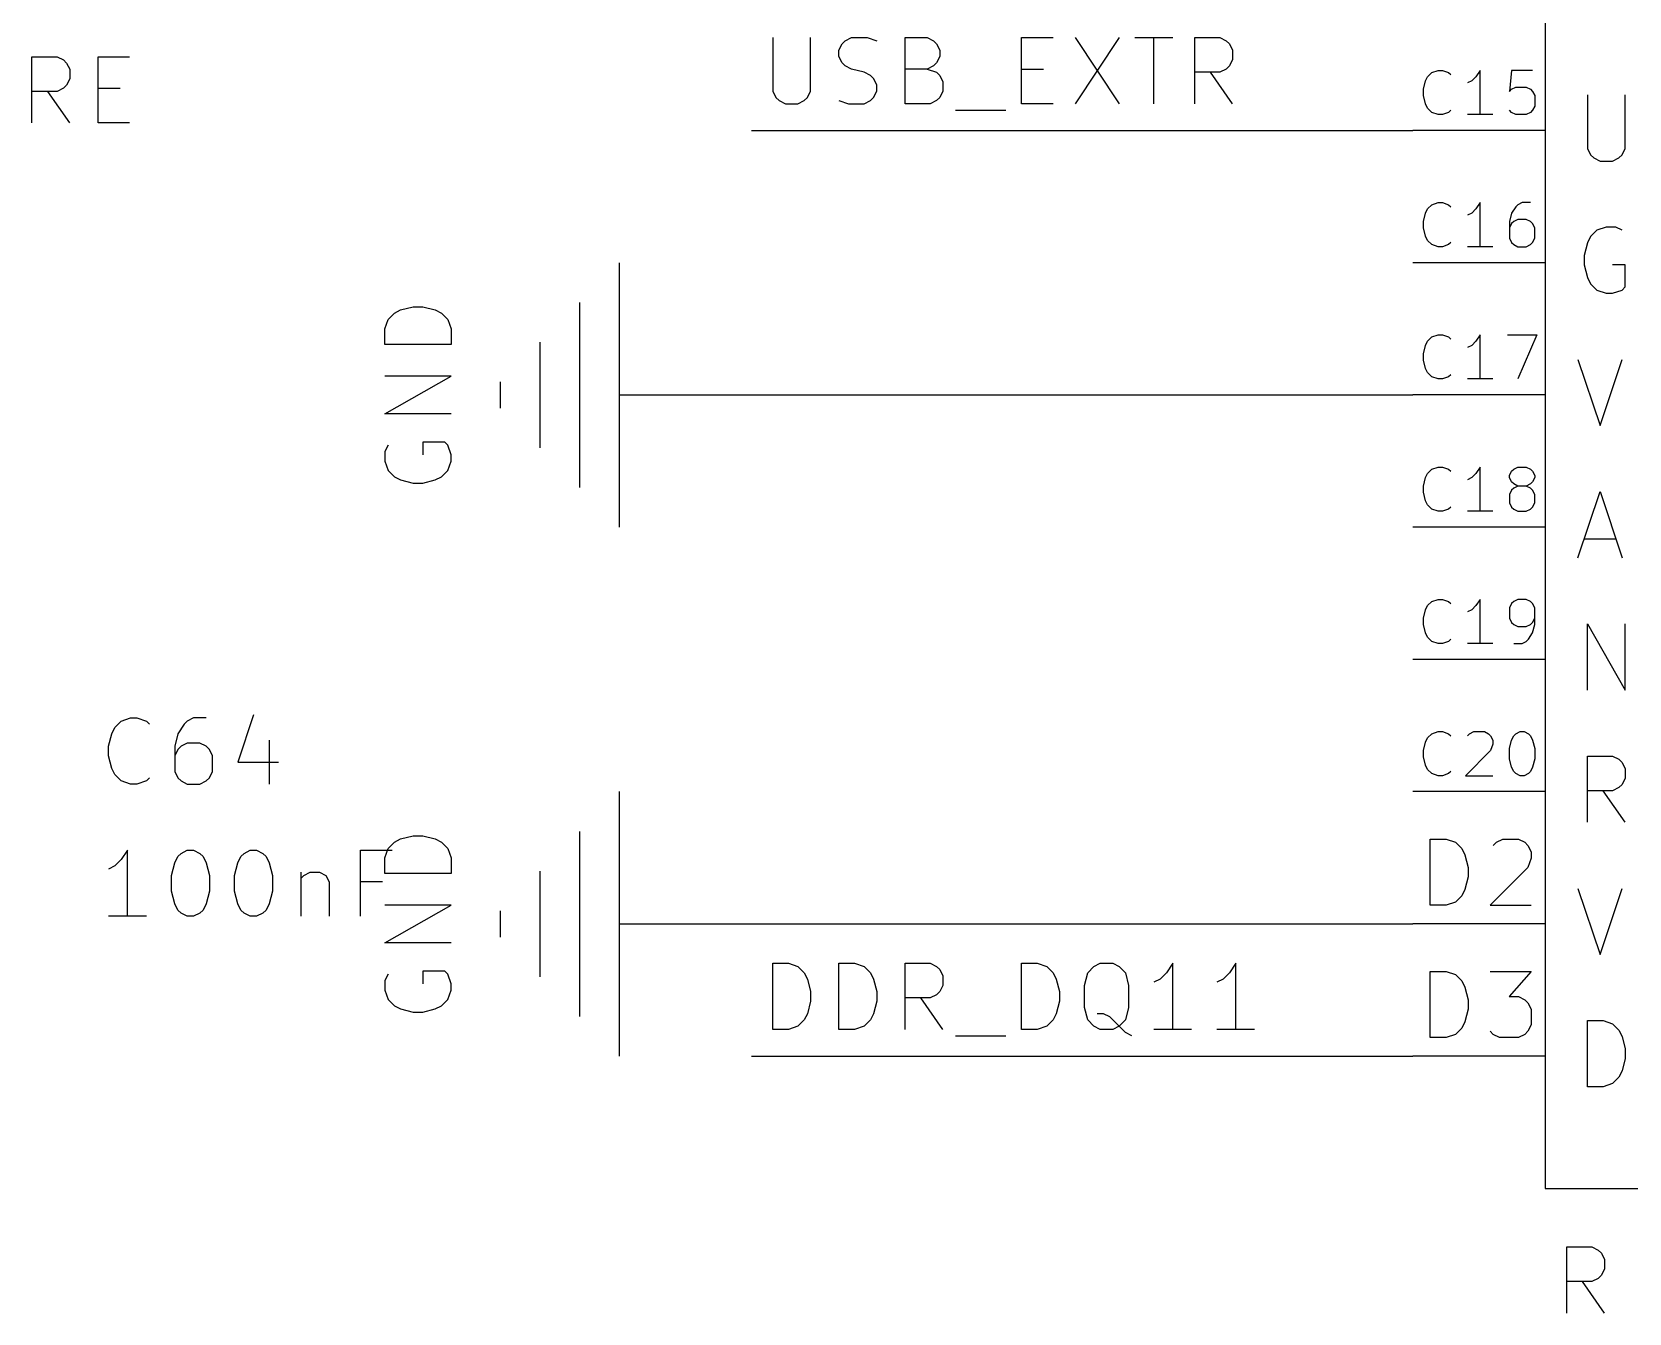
# Model space of a CAD drawing. Header units: millimetres. Extents: x 6 to 290, y -200 to -4.
# Drawn here: x 80.16 to 110.83, y -150.98 to -126.38 of the extents above; entities that cross this region are included whole.
import ezdxf

# ---------------------------------------------------------------- set-up
doc = ezdxf.new("R2010")
doc.units = ezdxf.units.MM
for name, color, linetype in [('GREENSIXTYFIVE', 129, 'CONTINUOUS'), ('LIGHTGREEN', 92, 'CONTINUOUS'), ('LIGHTRED', 12, 'CONTINUOUS'), ('RED', 14, 'CONTINUOUS'), ('REDSIX', 19, 'CONTINUOUS')]:
    doc.layers.add(name, color=color, linetype=linetype)

msp = doc.modelspace()

# ---------------------------------------------------------------- linework, layer by layer
at = {"layer": 'GREENSIXTYFIVE', "linetype": 'CONTINUOUS'}
for p, q in [((80.1612, -128.1244), (80.1612, -126.8544)), ((80.1612, -126.8544), (80.645, -126.8544)), ((80.645, -126.8544), (80.766, -126.9149)), ((80.766, -126.9149), (80.8265, -126.9754)), ((81.4312, -128.1244), (81.4312, -126.8544)), ((81.4312, -126.8544), (82.036, -126.8544)), ((80.8265, -126.9754), (80.8869, -127.0963)), ((80.8869, -127.0963), (80.8869, -127.2778)), ((80.645, -127.5197), (80.1612, -127.5197)), ((80.8869, -128.1244), (80.4636, -127.5197)), ((80.766, -127.4592), (80.645, -127.5197)), ((80.8265, -127.3987), (80.766, -127.4592)), ((80.8869, -127.2778), (80.8265, -127.3987)), ((81.4312, -127.4592), (81.8546, -127.4592)), ((110.0303, -127.5875), (110.0303, -128.6156)), ((110.756, -128.6156), (110.756, -127.5875)), ((82.036, -128.1244), (81.4312, -128.1244)), ((110.0303, -128.6156), (110.0908, -128.7366)), ((110.0908, -128.7366), (110.1513, -128.7971)), ((110.1513, -128.7971), (110.2722, -128.8575)), ((110.5141, -128.8575), (110.6351, -128.7971)), ((110.6351, -128.7971), (110.6956, -128.7366)), ((110.6956, -128.7366), (110.756, -128.6156)), ((110.2722, -128.8575), (110.5141, -128.8575)), ((110.0908, -130.309), (110.0303, -130.4299)), ((110.2118, -130.188), (110.0908, -130.309)), ((110.3932, -130.1275), (110.2118, -130.188)), ((110.5746, -130.1275), (110.3932, -130.1275)), ((110.6956, -130.188), (110.5746, -130.1275)), ((110.0303, -130.4299), (109.9699, -130.6718)), ((109.9699, -130.6718), (109.9699, -130.8532)), ((109.9699, -130.8532), (110.0303, -131.0951)), ((110.756, -130.8532), (110.5141, -130.8532)), ((110.756, -131.2766), (110.756, -130.8532)), ((110.0303, -131.0951), (110.0908, -131.2161)), ((110.0908, -131.2161), (110.2118, -131.3371)), ((110.2118, -131.3371), (110.3932, -131.3975)), ((110.3932, -131.3975), (110.5141, -131.3975)), ((110.5141, -131.3975), (110.6956, -131.3371)), ((110.6956, -131.3371), (110.756, -131.2766)), ((86.9996, -131.8985), (87.1206, -131.7775)), ((86.9996, -131.8985), (87.1206, -131.7775)), ((87.1206, -131.7775), (87.2415, -131.717)), ((87.1206, -131.7775), (87.2415, -131.717)), ((87.2415, -131.717), (87.4834, -131.6566)), ((87.2415, -131.717), (87.4834, -131.6566)), ((87.4834, -131.6566), (87.6648, -131.6566)), ((87.4834, -131.6566), (87.6648, -131.6566)), ((87.6648, -131.6566), (87.9067, -131.717)), ((87.6648, -131.6566), (87.9067, -131.717)), ((87.9067, -131.717), (88.0277, -131.7775)), ((87.9067, -131.717), (88.0277, -131.7775)), ((88.0277, -131.7775), (88.1487, -131.8985)), ((88.0277, -131.7775), (88.1487, -131.8985)), ((86.9391, -132.0799), (86.9996, -131.8985)), ((86.9391, -132.0799), (86.9996, -131.8985)), ((86.9391, -132.3823), (86.9391, -132.0799)), ((86.9391, -132.3823), (86.9391, -132.0799)), ((88.1487, -131.8985), (88.2091, -132.0799)), ((88.1487, -131.8985), (88.2091, -132.0799)), ((88.2091, -132.0799), (88.2091, -132.3823)), ((88.2091, -132.0799), (88.2091, -132.3823)), ((88.2091, -132.3823), (86.9391, -132.3823)), ((88.2091, -132.3823), (86.9391, -132.3823)), ((109.8489, -132.6675), (110.2722, -133.9375)), ((110.2722, -133.9375), (110.6956, -132.6675)), ((86.9391, -133.7128), (88.2091, -132.9871)), ((88.2091, -132.9871), (86.9391, -132.9871)), ((86.9391, -133.7128), (88.2091, -132.9871)), ((88.2091, -132.9871), (86.9391, -132.9871)), ((88.2091, -133.7128), (86.9391, -133.7128)), ((88.2091, -133.7128), (86.9391, -133.7128)), ((86.9996, -134.3175), (86.9391, -134.4385)), ((86.9996, -134.3175), (86.9391, -134.4385)), ((88.0882, -134.2571), (87.6648, -134.2571)), ((87.6648, -134.2571), (87.6648, -134.499)), ((88.0882, -134.2571), (87.6648, -134.2571)), ((87.6648, -134.2571), (87.6648, -134.499)), ((88.1487, -134.3175), (88.0882, -134.2571)), ((88.1487, -134.3175), (88.0882, -134.2571)), ((88.2091, -134.499), (88.1487, -134.3175)), ((88.2091, -134.499), (88.1487, -134.3175)), ((86.9391, -134.4385), (86.9391, -134.6199)), ((86.9391, -134.4385), (86.9391, -134.6199)), ((86.9391, -134.6199), (86.9996, -134.8013)), ((86.9391, -134.6199), (86.9996, -134.8013)), ((88.1487, -134.8013), (88.2091, -134.6199)), ((88.1487, -134.8013), (88.2091, -134.6199)), ((88.2091, -134.6199), (88.2091, -134.499)), ((88.2091, -134.6199), (88.2091, -134.499)), ((86.9996, -134.8013), (87.1206, -134.9223)), ((86.9996, -134.8013), (87.1206, -134.9223)), ((87.1206, -134.9223), (87.2415, -134.9828)), ((87.1206, -134.9223), (87.2415, -134.9828)), ((87.9067, -134.9828), (88.0277, -134.9223)), ((87.9067, -134.9828), (88.0277, -134.9223)), ((88.0277, -134.9223), (88.1487, -134.8013)), ((88.0277, -134.9223), (88.1487, -134.8013)), ((87.2415, -134.9828), (87.4834, -135.0432)), ((87.2415, -134.9828), (87.4834, -135.0432)), ((87.4834, -135.0432), (87.6648, -135.0432)), ((87.4834, -135.0432), (87.6648, -135.0432)), ((87.6648, -135.0432), (87.9067, -134.9828)), ((87.6648, -135.0432), (87.9067, -134.9828)), ((109.8489, -136.4775), (110.2722, -135.2075)), ((110.2722, -135.2075), (110.6956, -136.4775)), ((109.9699, -136.1147), (110.5746, -136.1147)), ((110.0303, -139.0175), (110.0303, -137.7475)), ((110.0303, -137.7475), (110.756, -139.0175)), ((110.756, -139.0175), (110.756, -137.7475)), ((84.4149, -139.494), (84.1126, -140.4011)), ((84.4149, -139.494), (84.1126, -140.4011)), ((81.6935, -139.8568), (81.754, -139.7359)), ((81.6935, -139.8568), (81.754, -139.7359)), ((81.754, -139.7359), (81.875, -139.6149)), ((81.754, -139.7359), (81.875, -139.6149)), ((81.875, -139.6149), (82.0564, -139.5544)), ((81.875, -139.6149), (82.0564, -139.5544)), ((82.0564, -139.5544), (82.1773, -139.5544)), ((82.0564, -139.5544), (82.1773, -139.5544)), ((82.1773, -139.5544), (82.3588, -139.6149)), ((82.1773, -139.5544), (82.3588, -139.6149)), ((82.3588, -139.6149), (82.4192, -139.6754)), ((82.3588, -139.6149), (82.4192, -139.6754)), ((83.0845, -139.6754), (82.9635, -139.8568)), ((83.0845, -139.6754), (82.9635, -139.8568)), ((83.145, -139.6149), (83.0845, -139.6754)), ((83.145, -139.6149), (83.0845, -139.6754)), ((83.2659, -139.5544), (83.145, -139.6149)), ((83.2659, -139.5544), (83.145, -139.6149)), ((83.5078, -139.5544), (83.2659, -139.5544)), ((83.5078, -139.5544), (83.2659, -139.5544)), ((81.6331, -140.0987), (81.6935, -139.8568)), ((81.6331, -140.0987), (81.6935, -139.8568)), ((81.6331, -140.2801), (81.6331, -140.0987)), ((81.6331, -140.2801), (81.6331, -140.0987)), ((82.9635, -139.8568), (82.9031, -140.0987)), ((82.9635, -139.8568), (82.9031, -140.0987)), ((82.9031, -140.0987), (82.9031, -140.5825)), ((82.9031, -140.0987), (82.9031, -140.5825)), ((83.024, -140.0987), (82.9635, -140.1592)), ((83.024, -140.0987), (82.9635, -140.1592)), ((83.145, -140.0382), (83.024, -140.0987)), ((83.145, -140.0382), (83.024, -140.0987)), ((83.3869, -140.0382), (83.145, -140.0382)), ((83.3869, -140.0382), (83.145, -140.0382)), ((83.5078, -140.0987), (83.3869, -140.0382)), ((83.5078, -140.0987), (83.3869, -140.0382)), ((83.5683, -140.1592), (83.5078, -140.0987)), ((83.5683, -140.1592), (83.5078, -140.0987)), ((84.7173, -139.9778), (84.7173, -140.8244)), ((84.7173, -139.9778), (84.7173, -140.8244)), ((81.6935, -140.522), (81.6331, -140.2801)), ((81.6935, -140.522), (81.6331, -140.2801)), ((82.9635, -140.1592), (82.9031, -140.2801)), ((82.9635, -140.1592), (82.9031, -140.2801)), ((83.6288, -140.2801), (83.5683, -140.1592)), ((83.6288, -140.2801), (83.5683, -140.1592)), ((83.6288, -140.5825), (83.6288, -140.2801)), ((83.6288, -140.5825), (83.6288, -140.2801)), ((84.1126, -140.4011), (84.8987, -140.4011)), ((84.1126, -140.4011), (84.8987, -140.4011)), ((110.0303, -141.5575), (110.0303, -140.2875)), ((110.0303, -140.2875), (110.5141, -140.2875)), ((110.5141, -140.2875), (110.6351, -140.348)), ((110.6351, -140.348), (110.6956, -140.4085)), ((110.6956, -140.4085), (110.756, -140.5294)), ((81.754, -140.643), (81.6935, -140.522)), ((81.754, -140.643), (81.6935, -140.522)), ((81.875, -140.764), (81.754, -140.643)), ((81.875, -140.764), (81.754, -140.643)), ((82.0564, -140.8244), (81.875, -140.764)), ((82.0564, -140.8244), (81.875, -140.764)), ((82.3588, -140.764), (82.1773, -140.8244)), ((82.3588, -140.764), (82.1773, -140.8244)), ((82.4192, -140.7035), (82.3588, -140.764)), ((82.4192, -140.7035), (82.3588, -140.764)), ((82.9031, -140.5825), (82.9635, -140.7035)), ((82.9031, -140.5825), (82.9635, -140.7035)), ((82.9635, -140.7035), (83.024, -140.764)), ((82.9635, -140.7035), (83.024, -140.764)), ((83.024, -140.764), (83.145, -140.8244)), ((83.024, -140.764), (83.145, -140.8244)), ((83.3869, -140.8244), (83.5078, -140.764)), ((83.3869, -140.8244), (83.5078, -140.764)), ((83.5078, -140.764), (83.5683, -140.7035)), ((83.5078, -140.764), (83.5683, -140.7035)), ((83.5683, -140.7035), (83.6288, -140.5825)), ((83.5683, -140.7035), (83.6288, -140.5825)), ((110.756, -140.7109), (110.6956, -140.8318)), ((110.756, -140.5294), (110.756, -140.7109)), ((82.1773, -140.8244), (82.0564, -140.8244)), ((82.1773, -140.8244), (82.0564, -140.8244)), ((83.145, -140.8244), (83.3869, -140.8244)), ((83.145, -140.8244), (83.3869, -140.8244)), ((110.5141, -140.9528), (110.0303, -140.9528)), ((110.756, -141.5575), (110.3327, -140.9528)), ((110.6351, -140.8923), (110.5141, -140.9528)), ((110.6956, -140.8318), (110.6351, -140.8923)), ((86.9996, -142.0585), (87.1206, -141.9375)), ((86.9996, -142.0585), (87.1206, -141.9375)), ((87.1206, -141.9375), (87.2415, -141.877)), ((87.1206, -141.9375), (87.2415, -141.877)), ((87.2415, -141.877), (87.4834, -141.8166)), ((87.2415, -141.877), (87.4834, -141.8166)), ((87.4834, -141.8166), (87.6648, -141.8166)), ((87.4834, -141.8166), (87.6648, -141.8166)), ((87.6648, -141.8166), (87.9067, -141.877)), ((87.6648, -141.8166), (87.9067, -141.877)), ((87.9067, -141.877), (88.0277, -141.9375)), ((87.9067, -141.877), (88.0277, -141.9375)), ((88.0277, -141.9375), (88.1487, -142.0585)), ((88.0277, -141.9375), (88.1487, -142.0585)), ((81.875, -142.2759), (81.754, -142.3968)), ((81.875, -142.2759), (81.754, -142.3968)), ((81.9959, -142.0944), (81.875, -142.2759)), ((81.9959, -142.0944), (81.875, -142.2759)), ((81.9959, -143.3644), (81.9959, -142.0944)), ((81.9959, -143.3644), (81.9959, -142.0944)), ((82.903, -142.3363), (82.9635, -142.2154)), ((82.903, -142.3363), (82.9635, -142.2154)), ((82.9635, -142.2154), (83.024, -142.1549)), ((82.9635, -142.2154), (83.024, -142.1549)), ((83.024, -142.1549), (83.1449, -142.0944)), ((83.024, -142.1549), (83.1449, -142.0944)), ((83.1449, -142.0944), (83.2659, -142.0944)), ((83.1449, -142.0944), (83.2659, -142.0944)), ((83.2659, -142.0944), (83.3868, -142.1549)), ((83.2659, -142.0944), (83.3868, -142.1549)), ((83.3868, -142.1549), (83.4473, -142.2154)), ((83.3868, -142.1549), (83.4473, -142.2154)), ((83.4473, -142.2154), (83.5078, -142.3363)), ((83.4473, -142.2154), (83.5078, -142.3363)), ((84.1125, -142.3363), (84.173, -142.2154)), ((84.1125, -142.3363), (84.173, -142.2154)), ((84.173, -142.2154), (84.2335, -142.1549)), ((84.173, -142.2154), (84.2335, -142.1549)), ((84.2335, -142.1549), (84.3544, -142.0944)), ((84.2335, -142.1549), (84.3544, -142.0944)), ((84.3544, -142.0944), (84.4754, -142.0944)), ((84.3544, -142.0944), (84.4754, -142.0944)), ((84.4754, -142.0944), (84.5963, -142.1549)), ((84.4754, -142.0944), (84.5963, -142.1549)), ((84.5963, -142.1549), (84.6568, -142.2154)), ((84.5963, -142.1549), (84.6568, -142.2154)), ((84.6568, -142.2154), (84.7173, -142.3363)), ((84.6568, -142.2154), (84.7173, -142.3363)), ((86.471, -143.3644), (86.471, -142.0944)), ((86.471, -142.0944), (87.0758, -142.0944)), ((86.471, -143.3644), (86.471, -142.0944)), ((86.471, -142.0944), (87.0758, -142.0944)), ((86.9391, -142.2399), (86.9996, -142.0585)), ((86.9391, -142.2399), (86.9996, -142.0585)), ((86.9391, -142.5423), (86.9391, -142.2399)), ((86.9391, -142.5423), (86.9391, -142.2399)), ((88.1487, -142.0585), (88.2091, -142.2399)), ((88.1487, -142.0585), (88.2091, -142.2399)), ((88.2091, -142.2399), (88.2091, -142.5423)), ((88.2091, -142.2399), (88.2091, -142.5423)), ((81.754, -142.3968), (81.6331, -142.4573)), ((81.754, -142.3968), (81.6331, -142.4573)), ((82.8426, -142.5782), (82.903, -142.3363)), ((82.8426, -142.5782), (82.903, -142.3363)), ((82.8426, -142.8806), (82.8426, -142.5782)), ((82.8426, -142.8806), (82.8426, -142.5782)), ((83.5078, -142.3363), (83.5683, -142.5782)), ((83.5078, -142.3363), (83.5683, -142.5782)), ((83.5683, -142.5782), (83.5683, -142.8806)), ((83.5683, -142.5782), (83.5683, -142.8806)), ((84.0521, -142.5782), (84.1125, -142.3363)), ((84.0521, -142.5782), (84.1125, -142.3363)), ((84.0521, -142.8806), (84.0521, -142.5782)), ((84.0521, -142.8806), (84.0521, -142.5782)), ((84.7173, -142.3363), (84.7778, -142.5782)), ((84.7173, -142.3363), (84.7778, -142.5782)), ((84.7778, -142.5782), (84.7778, -142.8806)), ((84.7778, -142.5782), (84.7778, -142.8806)), ((85.322, -142.5178), (85.322, -143.3644)), ((85.322, -142.5178), (85.322, -143.3644)), ((85.322, -142.6387), (85.3825, -142.5782)), ((85.322, -142.6387), (85.3825, -142.5782)), ((85.3825, -142.5782), (85.5035, -142.5178)), ((85.3825, -142.5782), (85.5035, -142.5178)), ((85.5035, -142.5178), (85.6849, -142.5178)), ((85.5035, -142.5178), (85.6849, -142.5178)), ((85.6849, -142.5178), (85.8058, -142.5782)), ((85.6849, -142.5178), (85.8058, -142.5782)), ((85.8058, -142.5782), (85.8663, -142.6992)), ((85.8058, -142.5782), (85.8663, -142.6992)), ((88.2091, -142.5423), (86.9391, -142.5423)), ((88.2091, -142.5423), (86.9391, -142.5423)), ((82.903, -143.1225), (82.8426, -142.8806)), ((82.903, -143.1225), (82.8426, -142.8806)), ((83.5683, -142.8806), (83.5078, -143.1225)), ((83.5683, -142.8806), (83.5078, -143.1225)), ((84.1125, -143.1225), (84.0521, -142.8806)), ((84.1125, -143.1225), (84.0521, -142.8806)), ((84.7778, -142.8806), (84.7173, -143.1225)), ((84.7778, -142.8806), (84.7173, -143.1225)), ((85.8663, -142.6992), (85.8663, -143.3644)), ((85.8663, -142.6992), (85.8663, -143.3644)), ((86.8944, -142.6992), (86.471, -142.6992)), ((86.8944, -142.6992), (86.471, -142.6992)), ((109.8489, -142.8275), (110.2722, -144.0975)), ((110.2722, -144.0975), (110.6956, -142.8275)), ((82.9635, -143.2435), (82.903, -143.1225)), ((82.9635, -143.2435), (82.903, -143.1225)), ((83.5078, -143.1225), (83.4473, -143.2435)), ((83.5078, -143.1225), (83.4473, -143.2435)), ((84.173, -143.2435), (84.1125, -143.1225)), ((84.173, -143.2435), (84.1125, -143.1225)), ((84.7173, -143.1225), (84.6568, -143.2435)), ((84.7173, -143.1225), (84.6568, -143.2435)), ((86.9391, -143.8728), (88.2091, -143.1471)), ((88.2091, -143.1471), (86.9391, -143.1471)), ((86.9391, -143.8728), (88.2091, -143.1471)), ((88.2091, -143.1471), (86.9391, -143.1471)), ((82.3588, -143.3644), (81.6331, -143.3644)), ((82.3588, -143.3644), (81.6331, -143.3644)), ((83.024, -143.304), (82.9635, -143.2435)), ((83.024, -143.304), (82.9635, -143.2435)), ((83.1449, -143.3644), (83.024, -143.304)), ((83.1449, -143.3644), (83.024, -143.304)), ((83.2659, -143.3644), (83.1449, -143.3644)), ((83.2659, -143.3644), (83.1449, -143.3644)), ((83.3868, -143.304), (83.2659, -143.3644)), ((83.3868, -143.304), (83.2659, -143.3644)), ((83.4473, -143.2435), (83.3868, -143.304)), ((83.4473, -143.2435), (83.3868, -143.304)), ((84.2335, -143.304), (84.173, -143.2435)), ((84.2335, -143.304), (84.173, -143.2435)), ((84.3544, -143.3644), (84.2335, -143.304)), ((84.3544, -143.3644), (84.2335, -143.304)), ((84.4754, -143.3644), (84.3544, -143.3644)), ((84.4754, -143.3644), (84.3544, -143.3644)), ((84.5963, -143.304), (84.4754, -143.3644)), ((84.5963, -143.304), (84.4754, -143.3644)), ((84.6568, -143.2435), (84.5963, -143.304)), ((84.6568, -143.2435), (84.5963, -143.304)), ((88.2091, -143.8728), (86.9391, -143.8728)), ((88.2091, -143.8728), (86.9391, -143.8728)), ((88.0882, -144.4171), (87.6648, -144.4171)), ((87.6648, -144.4171), (87.6648, -144.659)), ((88.0882, -144.4171), (87.6648, -144.4171)), ((87.6648, -144.4171), (87.6648, -144.659)), ((88.1487, -144.4775), (88.0882, -144.4171)), ((88.1487, -144.4775), (88.0882, -144.4171)), ((86.9996, -144.4775), (86.9391, -144.5985)), ((86.9996, -144.4775), (86.9391, -144.5985)), ((86.9391, -144.5985), (86.9391, -144.7799)), ((86.9391, -144.5985), (86.9391, -144.7799)), ((88.2091, -144.659), (88.1487, -144.4775)), ((88.2091, -144.659), (88.1487, -144.4775)), ((88.2091, -144.7799), (88.2091, -144.659)), ((88.2091, -144.7799), (88.2091, -144.659)), ((86.9391, -144.7799), (86.9996, -144.9613)), ((86.9391, -144.7799), (86.9996, -144.9613)), ((86.9996, -144.9613), (87.1206, -145.0823)), ((86.9996, -144.9613), (87.1206, -145.0823)), ((88.0277, -145.0823), (88.1487, -144.9613)), ((88.0277, -145.0823), (88.1487, -144.9613)), ((88.1487, -144.9613), (88.2091, -144.7799)), ((88.1487, -144.9613), (88.2091, -144.7799)), ((87.1206, -145.0823), (87.2415, -145.1428)), ((87.1206, -145.0823), (87.2415, -145.1428)), ((87.2415, -145.1428), (87.4834, -145.2032)), ((87.2415, -145.1428), (87.4834, -145.2032)), ((87.4834, -145.2032), (87.6648, -145.2032)), ((87.4834, -145.2032), (87.6648, -145.2032)), ((87.6648, -145.2032), (87.9067, -145.1428)), ((87.6648, -145.2032), (87.9067, -145.1428)), ((87.9067, -145.1428), (88.0277, -145.0823)), ((87.9067, -145.1428), (88.0277, -145.0823)), ((110.0303, -146.6375), (110.0303, -145.3675)), ((110.0303, -145.3675), (110.3327, -145.3675)), ((110.3327, -145.3675), (110.5141, -145.428)), ((110.5141, -145.428), (110.6351, -145.549)), ((110.6351, -145.549), (110.6956, -145.6699)), ((110.6956, -145.6699), (110.756, -145.9118)), ((110.756, -145.9118), (110.756, -146.0932)), ((110.756, -146.0932), (110.6956, -146.3351)), ((110.5141, -146.5771), (110.3327, -146.6375)), ((110.6351, -146.4561), (110.5141, -146.5771)), ((110.6956, -146.3351), (110.6351, -146.4561)), ((110.3327, -146.6375), (110.0303, -146.6375)), ((109.6335, -150.9844), (109.6335, -149.7144)), ((109.6335, -149.7144), (110.1173, -149.7144)), ((110.1173, -149.7144), (110.2383, -149.7749)), ((110.2383, -149.7749), (110.2988, -149.8354)), ((110.2988, -149.8354), (110.3592, -149.9563)), ((110.3592, -149.9563), (110.3592, -150.1378)), ((110.2988, -150.2587), (110.2383, -150.3192)), ((110.3592, -150.1378), (110.2988, -150.2587)), ((110.1173, -150.3797), (109.6335, -150.3797)), ((110.3592, -150.9844), (109.9359, -150.3797)), ((110.2383, -150.3192), (110.1173, -150.3797))]:
    msp.add_line(p, q, dxfattribs=at)
at = {"layer": 'LIGHTGREEN', "linetype": 'CONTINUOUS'}
for p, q in [((93.98, -128.27), (106.68, -128.27)), ((93.98, -133.35), (106.68, -133.35)), ((93.98, -143.51), (106.68, -143.51)), ((93.98, -146.05), (106.68, -146.05))]:
    msp.add_line(p, q, dxfattribs=at)
at = {"layer": 'LIGHTRED', "linetype": 'CONTINUOUS'}
for p, q in [((106.9219, -127.3181), (106.9622, -127.2375)), ((106.9622, -127.2375), (107.0429, -127.1569)), ((107.0429, -127.1569), (107.1638, -127.1166)), ((107.1638, -127.1166), (107.2444, -127.1166)), ((107.2444, -127.1166), (107.3654, -127.1569)), ((107.3654, -127.1569), (107.4057, -127.1972)), ((107.8895, -127.2375), (107.8088, -127.3181)), ((107.9701, -127.1166), (107.8895, -127.2375)), ((107.9701, -127.9632), (107.9701, -127.1166)), ((108.5748, -127.1166), (108.5345, -127.5197)), ((108.978, -127.1166), (108.5748, -127.1166)), ((106.8816, -127.4794), (106.9219, -127.3181)), ((106.8816, -127.6003), (106.8816, -127.4794)), ((107.8088, -127.3181), (107.7282, -127.3585)), ((108.5345, -127.5197), (108.5748, -127.4794)), ((108.5748, -127.4794), (108.6555, -127.4391)), ((108.6555, -127.4391), (108.857, -127.4391)), ((108.857, -127.4391), (108.9377, -127.4794)), ((108.9377, -127.4794), (108.978, -127.5197)), ((108.978, -127.5197), (109.0183, -127.6003)), ((106.9219, -127.7616), (106.8816, -127.6003)), ((106.9622, -127.8422), (106.9219, -127.7616)), ((107.0429, -127.9229), (106.9622, -127.8422)), ((107.4057, -127.8825), (107.3654, -127.9229)), ((108.5748, -127.9229), (108.5345, -127.8825)), ((108.978, -127.8825), (108.9377, -127.9229)), ((109.0183, -127.8019), (108.978, -127.8825)), ((109.0183, -127.6003), (109.0183, -127.8019)), ((107.1638, -127.9632), (107.0429, -127.9229)), ((107.2444, -127.9632), (107.1638, -127.9632)), ((107.3654, -127.9229), (107.2444, -127.9632)), ((108.212, -127.9632), (107.7282, -127.9632)), ((108.6555, -127.9632), (108.5748, -127.9229)), ((108.857, -127.9632), (108.6555, -127.9632)), ((108.9377, -127.9229), (108.857, -127.9632)), ((106.9622, -129.7775), (107.0429, -129.6969)), ((107.0429, -129.6969), (107.1638, -129.6566)), ((107.1638, -129.6566), (107.2444, -129.6566)), ((107.2444, -129.6566), (107.3654, -129.6969)), ((107.3654, -129.6969), (107.4057, -129.7372)), ((107.9701, -129.6566), (107.8895, -129.7775)), ((107.9701, -130.5032), (107.9701, -129.6566)), ((108.6958, -129.6969), (108.6555, -129.7372)), ((108.7764, -129.6566), (108.6958, -129.6969)), ((108.9377, -129.6566), (108.7764, -129.6566)), ((106.8816, -130.0194), (106.9219, -129.8581)), ((106.8816, -130.1403), (106.8816, -130.0194)), ((106.9219, -129.8581), (106.9622, -129.7775)), ((107.8088, -129.8581), (107.7282, -129.8985)), ((107.8895, -129.7775), (107.8088, -129.8581)), ((108.5748, -129.8581), (108.5345, -130.0194)), ((108.5345, -130.0194), (108.5345, -130.3419)), ((108.6555, -129.7372), (108.5748, -129.8581)), ((108.6151, -130.0194), (108.5748, -130.0597)), ((108.6958, -129.9791), (108.6151, -130.0194)), ((108.857, -129.9791), (108.6958, -129.9791)), ((108.9377, -130.0194), (108.857, -129.9791)), ((108.978, -130.0597), (108.9377, -130.0194)), ((106.9219, -130.3016), (106.8816, -130.1403)), ((106.9622, -130.3822), (106.9219, -130.3016)), ((108.5748, -130.0597), (108.5345, -130.1403)), ((109.0183, -130.1403), (108.978, -130.0597)), ((109.0183, -130.3419), (109.0183, -130.1403)), ((107.0429, -130.4629), (106.9622, -130.3822)), ((107.1638, -130.5032), (107.0429, -130.4629)), ((107.2444, -130.5032), (107.1638, -130.5032)), ((107.3654, -130.4629), (107.2444, -130.5032)), ((107.4057, -130.4225), (107.3654, -130.4629)), ((108.212, -130.5032), (107.7282, -130.5032)), ((108.5345, -130.3419), (108.5748, -130.4225)), ((108.5748, -130.4225), (108.6151, -130.4629)), ((108.6151, -130.4629), (108.6958, -130.5032)), ((108.6958, -130.5032), (108.857, -130.5032)), ((108.857, -130.5032), (108.9377, -130.4629)), ((108.9377, -130.4629), (108.978, -130.4225)), ((108.978, -130.4225), (109.0183, -130.3419)), ((106.8816, -132.5594), (106.9219, -132.3981)), ((106.9219, -132.3981), (106.9622, -132.3175)), ((106.9622, -132.3175), (107.0429, -132.2369)), ((107.0429, -132.2369), (107.1638, -132.1966)), ((107.1638, -132.1966), (107.2444, -132.1966)), ((107.2444, -132.1966), (107.3654, -132.2369)), ((107.3654, -132.2369), (107.4057, -132.2772)), ((107.8088, -132.3981), (107.7282, -132.4385)), ((107.8895, -132.3175), (107.8088, -132.3981)), ((107.9701, -132.1966), (107.8895, -132.3175)), ((107.9701, -133.0432), (107.9701, -132.1966)), ((108.4942, -132.1966), (109.0586, -132.1966)), ((109.0586, -132.1966), (108.6958, -133.0432)), ((106.8816, -132.6803), (106.8816, -132.5594)), ((106.9219, -132.8416), (106.8816, -132.6803)), ((106.9622, -132.9222), (106.9219, -132.8416)), ((107.0429, -133.0029), (106.9622, -132.9222)), ((107.1638, -133.0432), (107.0429, -133.0029)), ((107.2444, -133.0432), (107.1638, -133.0432)), ((107.3654, -133.0029), (107.2444, -133.0432)), ((107.4057, -132.9625), (107.3654, -133.0029)), ((108.212, -133.0432), (107.7282, -133.0432)), ((106.8816, -135.0994), (106.9219, -134.9381)), ((106.9219, -134.9381), (106.9622, -134.8575)), ((106.9622, -134.8575), (107.0429, -134.7769)), ((107.0429, -134.7769), (107.1638, -134.7366)), ((107.1638, -134.7366), (107.2444, -134.7366)), ((107.2444, -134.7366), (107.3654, -134.7769)), ((107.3654, -134.7769), (107.4057, -134.8172)), ((107.8088, -134.9381), (107.7282, -134.9785)), ((107.8895, -134.8575), (107.8088, -134.9381)), ((107.9701, -134.7366), (107.8895, -134.8575)), ((107.9701, -135.5832), (107.9701, -134.7366)), ((108.5345, -134.8978), (108.5748, -134.8172)), ((108.5345, -134.9381), (108.5345, -134.8978)), ((108.5748, -135.0188), (108.5345, -134.9381)), ((108.5748, -134.8172), (108.6151, -134.7769)), ((108.6151, -134.7769), (108.6958, -134.7366)), ((108.6958, -134.7366), (108.857, -134.7366)), ((108.857, -134.7366), (108.9377, -134.7769)), ((108.9377, -134.7769), (108.978, -134.8172)), ((108.978, -134.8172), (109.0183, -134.8978)), ((109.0183, -134.9381), (108.978, -135.0188)), ((109.0183, -134.8978), (109.0183, -134.9381)), ((106.8816, -135.2203), (106.8816, -135.0994)), ((106.9219, -135.3816), (106.8816, -135.2203)), ((108.5748, -135.18), (108.5345, -135.2607)), ((108.6151, -135.0591), (108.5748, -135.0188)), ((108.6151, -135.1397), (108.5748, -135.18)), ((108.6958, -135.0994), (108.6151, -135.0591)), ((108.6958, -135.0994), (108.6151, -135.1397)), ((108.857, -135.0994), (108.6958, -135.0994)), ((108.9377, -135.0591), (108.857, -135.0994)), ((108.9377, -135.1397), (108.857, -135.0994)), ((108.978, -135.0188), (108.9377, -135.0591)), ((108.978, -135.18), (108.9377, -135.1397)), ((109.0183, -135.2607), (108.978, -135.18)), ((106.9622, -135.4622), (106.9219, -135.3816)), ((107.0429, -135.5429), (106.9622, -135.4622)), ((107.1638, -135.5832), (107.0429, -135.5429)), ((107.3654, -135.5429), (107.2444, -135.5832)), ((107.4057, -135.5025), (107.3654, -135.5429)), ((108.5345, -135.2607), (108.5345, -135.4219)), ((108.5345, -135.4219), (108.5748, -135.5025)), ((108.5748, -135.5025), (108.6151, -135.5429)), ((108.6151, -135.5429), (108.6958, -135.5832)), ((108.857, -135.5832), (108.9377, -135.5429)), ((108.9377, -135.5429), (108.978, -135.5025)), ((108.978, -135.5025), (109.0183, -135.4219)), ((109.0183, -135.4219), (109.0183, -135.2607)), ((107.2444, -135.5832), (107.1638, -135.5832)), ((108.212, -135.5832), (107.7282, -135.5832)), ((108.6958, -135.5832), (108.857, -135.5832)), ((106.9622, -137.3975), (107.0429, -137.3169)), ((107.0429, -137.3169), (107.1638, -137.2766)), ((107.1638, -137.2766), (107.2444, -137.2766)), ((107.2444, -137.2766), (107.3654, -137.3169)), ((107.3654, -137.3169), (107.4057, -137.3572)), ((107.9701, -137.2766), (107.8895, -137.3975)), ((107.9701, -138.1232), (107.9701, -137.2766)), ((108.5748, -137.3572), (108.5345, -137.4378)), ((108.6151, -137.3169), (108.5748, -137.3572)), ((108.6958, -137.2766), (108.6151, -137.3169)), ((108.857, -137.2766), (108.6958, -137.2766)), ((108.9377, -137.3169), (108.857, -137.2766)), ((108.978, -137.3572), (108.9377, -137.3169)), ((109.0183, -137.4378), (108.978, -137.3572)), ((106.8816, -137.6394), (106.9219, -137.4781)), ((106.8816, -137.7603), (106.8816, -137.6394)), ((106.9219, -137.4781), (106.9622, -137.3975)), ((107.8088, -137.4781), (107.7282, -137.5185)), ((107.8895, -137.3975), (107.8088, -137.4781)), ((108.5345, -137.4378), (108.5345, -137.6394)), ((108.5345, -137.6394), (108.5748, -137.72)), ((108.978, -137.72), (109.0183, -137.6394)), ((109.0183, -137.7603), (109.0183, -137.4378)), ((106.9219, -137.9216), (106.8816, -137.7603)), ((106.9622, -138.0022), (106.9219, -137.9216)), ((107.0429, -138.0829), (106.9622, -138.0022)), ((108.5748, -137.72), (108.6151, -137.7603)), ((108.6151, -137.7603), (108.6958, -137.8007)), ((108.6958, -137.8007), (108.857, -137.8007)), ((108.857, -137.8007), (108.9377, -137.7603)), ((108.8973, -138.0425), (108.978, -137.9216)), ((108.9377, -137.7603), (108.978, -137.72)), ((108.978, -137.9216), (109.0183, -137.7603)), ((107.1638, -138.1232), (107.0429, -138.0829)), ((107.2444, -138.1232), (107.1638, -138.1232)), ((107.3654, -138.0829), (107.2444, -138.1232)), ((107.4057, -138.0425), (107.3654, -138.0829)), ((108.212, -138.1232), (107.7282, -138.1232)), ((108.6151, -138.1232), (108.7764, -138.1232)), ((108.7764, -138.1232), (108.857, -138.0829)), ((108.857, -138.0829), (108.8973, -138.0425)), ((107.0429, -139.8569), (107.1638, -139.8166)), ((107.1638, -139.8166), (107.2444, -139.8166)), ((107.2444, -139.8166), (107.3654, -139.8569)), ((107.7685, -139.8569), (107.8492, -139.8166)), ((107.8492, -139.8166), (108.0507, -139.8166)), ((108.0507, -139.8166), (108.1314, -139.8569)), ((108.6555, -139.8569), (108.7361, -139.8166)), ((108.7361, -139.8166), (108.8167, -139.8166)), ((108.8167, -139.8166), (108.8973, -139.8569)), ((106.8816, -140.1794), (106.9219, -140.0181)), ((106.9219, -140.0181), (106.9622, -139.9375)), ((106.9622, -139.9375), (107.0429, -139.8569)), ((107.3654, -139.8569), (107.4057, -139.8972)), ((107.7282, -139.8972), (107.7685, -139.8569)), ((108.1314, -139.8569), (108.1717, -139.8972)), ((108.1717, -139.8972), (108.212, -139.9778)), ((108.212, -140.0585), (108.1717, -140.1794)), ((108.212, -139.9778), (108.212, -140.0585)), ((108.5345, -140.1391), (108.5748, -139.9778)), ((108.5345, -140.3407), (108.5345, -140.1391)), ((108.5748, -139.9778), (108.6151, -139.8972)), ((108.6151, -139.8972), (108.6555, -139.8569)), ((108.8973, -139.8569), (108.9377, -139.8972)), ((108.9377, -139.8972), (108.978, -139.9778)), ((108.978, -139.9778), (109.0183, -140.1391)), ((109.0183, -140.1391), (109.0183, -140.3407)), ((106.8816, -140.3003), (106.8816, -140.1794)), ((106.9219, -140.4616), (106.8816, -140.3003)), ((106.9622, -140.5422), (106.9219, -140.4616)), ((108.1717, -140.1794), (107.6879, -140.6632)), ((108.5748, -140.5019), (108.5345, -140.3407)), ((109.0183, -140.3407), (108.978, -140.5019)), ((107.0429, -140.6229), (106.9622, -140.5422)), ((107.1638, -140.6632), (107.0429, -140.6229)), ((107.2444, -140.6632), (107.1638, -140.6632)), ((107.3654, -140.6229), (107.2444, -140.6632)), ((107.4057, -140.5825), (107.3654, -140.6229)), ((107.6879, -140.6632), (108.212, -140.6632)), ((108.6151, -140.5825), (108.5748, -140.5019)), ((108.6555, -140.6229), (108.6151, -140.5825)), ((108.7361, -140.6632), (108.6555, -140.6229)), ((108.8167, -140.6632), (108.7361, -140.6632)), ((108.8973, -140.6229), (108.8167, -140.6632)), ((108.9377, -140.5825), (108.8973, -140.6229)), ((108.978, -140.5019), (108.9377, -140.5825)), ((107.0126, -143.1513), (107.0126, -141.8813)), ((107.0126, -141.8813), (107.315, -141.8813)), ((107.315, -141.8813), (107.4964, -141.9418)), ((107.4964, -141.9418), (107.6174, -142.0628)), ((108.2222, -142.0023), (108.2826, -141.9418)), ((108.2826, -141.9418), (108.4036, -141.8813)), ((108.4036, -141.8813), (108.706, -141.8813)), ((108.706, -141.8813), (108.8269, -141.9418)), ((108.8269, -141.9418), (108.8874, -142.0023)), ((107.6174, -142.0628), (107.6779, -142.1837)), ((107.6779, -142.1837), (107.7383, -142.4256)), ((108.8874, -142.0023), (108.9479, -142.1232)), ((108.9479, -142.2442), (108.8874, -142.4256)), ((108.9479, -142.1232), (108.9479, -142.2442)), ((107.7383, -142.607), (107.6779, -142.8489)), ((107.7383, -142.4256), (107.7383, -142.607)), ((108.8874, -142.4256), (108.1617, -143.1513)), ((107.6779, -142.8489), (107.6174, -142.9699)), ((107.315, -143.1513), (107.0126, -143.1513)), ((107.4964, -143.0909), (107.315, -143.1513)), ((107.6174, -142.9699), (107.4964, -143.0909)), ((108.1617, -143.1513), (108.9479, -143.1513)), ((107.0126, -145.6913), (107.0126, -144.4213)), ((107.0126, -144.4213), (107.315, -144.4213)), ((107.315, -144.4213), (107.4964, -144.4818)), ((108.1617, -144.4213), (108.9479, -144.4213)), ((108.9479, -144.4213), (108.5245, -144.9051)), ((107.4964, -144.4818), (107.6174, -144.6028)), ((107.6174, -144.6028), (107.6779, -144.7237)), ((107.6779, -144.7237), (107.7383, -144.9656)), ((107.7383, -144.9656), (107.7383, -145.147)), ((108.5245, -144.9051), (108.706, -144.9051)), ((108.706, -144.9051), (108.8269, -144.9656)), ((108.8269, -144.9656), (108.8874, -145.0261)), ((108.8874, -145.0261), (108.9479, -145.147)), ((107.7383, -145.147), (107.6779, -145.3889)), ((108.9479, -145.147), (108.9479, -145.4494)), ((107.4964, -145.6309), (107.315, -145.6913)), ((107.6174, -145.5099), (107.4964, -145.6309)), ((107.6779, -145.3889), (107.6174, -145.5099)), ((108.2222, -145.6309), (108.1617, -145.5704)), ((108.3431, -145.6913), (108.2222, -145.6309)), ((108.8269, -145.6309), (108.706, -145.6913)), ((108.8874, -145.5704), (108.8269, -145.6309)), ((108.9479, -145.4494), (108.8874, -145.5704)), ((107.315, -145.6913), (107.0126, -145.6913)), ((108.706, -145.6913), (108.3431, -145.6913))]:
    msp.add_line(p, q, dxfattribs=at)
at = {"layer": 'RED', "linetype": 'CONTINUOUS'}
for p, q in [((109.22, -6.35), (109.22, -148.59)), ((109.22, -128.27), (106.68, -128.27)), ((91.44, -130.81), (91.44, -135.89)), ((109.22, -130.81), (106.68, -130.81)), ((90.678, -131.572), (90.678, -135.128)), ((89.916, -132.334), (89.916, -134.366)), ((89.154, -133.096), (89.154, -133.604)), ((91.44, -133.35), (93.98, -133.35)), ((91.44, -133.35), (93.98, -133.35)), ((109.22, -133.35), (106.68, -133.35)), ((109.22, -135.89), (106.68, -135.89)), ((109.22, -138.43), (106.68, -138.43)), ((91.44, -140.97), (91.44, -146.05)), ((109.22, -140.97), (106.68, -140.97)), ((90.678, -141.732), (90.678, -145.288)), ((89.916, -142.494), (89.916, -144.526)), ((89.154, -143.256), (89.154, -143.764)), ((91.44, -143.51), (93.98, -143.51)), ((91.44, -143.51), (93.98, -143.51)), ((109.22, -143.51), (106.68, -143.51)), ((109.22, -146.05), (106.68, -146.05)), ((109.22, -148.59), (185.42, -148.59))]:
    msp.add_line(p, q, dxfattribs=at)
at = {"layer": 'REDSIX', "linetype": 'CONTINUOUS'}
for p, q in [((94.3867, -126.4869), (94.3867, -127.515)), ((95.1124, -127.515), (95.1124, -126.4869)), ((95.6568, -126.7288), (95.7172, -126.6079)), ((95.7172, -126.6079), (95.7777, -126.5474)), ((95.7777, -126.5474), (95.8987, -126.4869)), ((95.8987, -126.4869), (96.201, -126.4869)), ((96.201, -126.4869), (96.3825, -126.5474)), ((96.9267, -127.7569), (96.9267, -126.4869)), ((96.9267, -126.4869), (97.3501, -126.4869)), ((97.3501, -126.4869), (97.471, -126.5474)), ((97.471, -126.5474), (97.5315, -126.6079)), ((97.5315, -126.6079), (97.592, -126.7288)), ((99.1643, -127.7569), (99.1643, -126.4869)), ((99.1643, -126.4869), (99.7691, -126.4869)), ((100.1924, -126.4869), (101.039, -127.7569)), ((101.039, -126.4869), (100.1924, -127.7569)), ((101.3414, -126.4869), (102.0671, -126.4869)), ((101.7043, -127.7569), (101.7043, -126.4869)), ((102.4904, -127.7569), (102.4904, -126.4869)), ((102.4904, -126.4869), (102.9742, -126.4869)), ((102.9742, -126.4869), (103.0952, -126.5474)), ((103.0952, -126.5474), (103.1557, -126.6079)), ((103.1557, -126.6079), (103.2161, -126.7288)), ((95.6568, -126.8498), (95.6568, -126.7288)), ((95.7172, -126.9707), (95.6568, -126.8498)), ((97.592, -126.8498), (97.5315, -126.9707)), ((97.592, -126.7288), (97.592, -126.8498)), ((103.2161, -126.9103), (103.1557, -127.0312)), ((103.2161, -126.7288), (103.2161, -126.9103)), ((95.7777, -127.0312), (95.7172, -126.9707)), ((95.8987, -127.0917), (95.7777, -127.0312)), ((96.1406, -127.1522), (95.8987, -127.0917)), ((96.2615, -127.2126), (96.1406, -127.1522)), ((96.322, -127.2731), (96.2615, -127.2126)), ((96.3825, -127.3941), (96.322, -127.2731)), ((97.3501, -127.0917), (96.9267, -127.0917)), ((97.471, -127.0312), (97.3501, -127.0917)), ((97.3501, -127.0917), (97.5315, -127.1522)), ((97.5315, -126.9707), (97.471, -127.0312)), ((97.5315, -127.1522), (97.592, -127.2126)), ((97.592, -127.2126), (97.6524, -127.3336)), ((99.1643, -127.0917), (99.5877, -127.0917)), ((102.9742, -127.1522), (102.4904, -127.1522)), ((103.2161, -127.7569), (102.7928, -127.1522)), ((103.0952, -127.0917), (102.9742, -127.1522)), ((103.1557, -127.0312), (103.0952, -127.0917)), ((94.3867, -127.515), (94.4472, -127.636)), ((95.052, -127.636), (95.1124, -127.515)), ((96.322, -127.636), (96.3825, -127.515)), ((96.3825, -127.515), (96.3825, -127.3941)), ((97.6524, -127.515), (97.592, -127.636)), ((97.6524, -127.3336), (97.6524, -127.515)), ((94.4472, -127.636), (94.5077, -127.6965)), ((94.5077, -127.6965), (94.6286, -127.7569)), ((94.6286, -127.7569), (94.8705, -127.7569)), ((94.8705, -127.7569), (94.9915, -127.6965)), ((94.9915, -127.6965), (95.052, -127.636)), ((95.6568, -127.6965), (95.8382, -127.7569)), ((95.8382, -127.7569), (96.1406, -127.7569)), ((96.1406, -127.7569), (96.2615, -127.6965)), ((96.2615, -127.6965), (96.322, -127.636)), ((97.4105, -127.7569), (96.9267, -127.7569)), ((97.5315, -127.6965), (97.4105, -127.7569)), ((97.592, -127.636), (97.5315, -127.6965)), ((97.8944, -127.8779), (98.862, -127.8779)), ((99.7691, -127.7569), (99.1643, -127.7569)), ((94.3867, -145.5369), (94.3867, -144.2669)), ((94.3867, -144.2669), (94.6891, -144.2669)), ((94.6891, -144.2669), (94.8705, -144.3274)), ((94.8705, -144.3274), (94.9915, -144.4484)), ((94.9915, -144.4484), (95.052, -144.5693)), ((95.6567, -145.5369), (95.6567, -144.2669)), ((95.6567, -144.2669), (95.9591, -144.2669)), ((95.9591, -144.2669), (96.1405, -144.3274)), ((96.1405, -144.3274), (96.2615, -144.4484)), ((96.2615, -144.4484), (96.322, -144.5693)), ((96.9267, -145.5369), (96.9267, -144.2669)), ((96.9267, -144.2669), (97.4105, -144.2669)), ((97.4105, -144.2669), (97.5315, -144.3274)), ((97.5315, -144.3274), (97.592, -144.3879)), ((97.592, -144.3879), (97.6524, -144.5088)), ((99.1643, -145.5369), (99.1643, -144.2669)), ((99.1643, -144.2669), (99.4667, -144.2669)), ((99.4667, -144.2669), (99.6481, -144.3274)), ((99.6481, -144.3274), (99.7691, -144.4484)), ((99.7691, -144.4484), (99.8296, -144.5693)), ((100.3739, -144.6903), (100.4343, -144.4484)), ((100.4343, -144.4484), (100.5553, -144.3274)), ((100.5553, -144.3274), (100.6762, -144.2669)), ((100.6762, -144.2669), (100.9181, -144.2669)), ((100.9181, -144.2669), (101.0391, -144.3274)), ((101.0391, -144.3274), (101.16, -144.4484)), ((101.16, -144.4484), (101.2205, -144.6903)), ((101.9463, -144.4484), (101.8253, -144.5693)), ((102.0672, -144.2669), (101.9463, -144.4484)), ((102.0672, -145.5369), (102.0672, -144.2669)), ((103.1558, -144.4484), (103.0348, -144.5693)), ((103.2767, -144.2669), (103.1558, -144.4484)), ((103.2767, -145.5369), (103.2767, -144.2669)), ((95.052, -144.5693), (95.1124, -144.8112)), ((96.322, -144.5693), (96.3824, -144.8112)), ((97.6524, -144.6903), (97.592, -144.8112)), ((97.6524, -144.5088), (97.6524, -144.6903)), ((99.8296, -144.5693), (99.89, -144.8112)), ((100.3739, -145.1136), (100.3739, -144.6903)), ((101.2205, -144.6903), (101.2205, -145.1136)), ((101.8253, -144.5693), (101.7044, -144.6298)), ((103.0348, -144.5693), (102.9139, -144.6298)), ((95.1124, -144.9926), (95.052, -145.2345)), ((95.1124, -144.8112), (95.1124, -144.9926)), ((96.3824, -144.9926), (96.322, -145.2345)), ((96.3824, -144.8112), (96.3824, -144.9926)), ((97.4105, -144.9322), (96.9267, -144.9322)), ((97.6524, -145.5369), (97.2291, -144.9322)), ((97.5315, -144.8717), (97.4105, -144.9322)), ((97.592, -144.8112), (97.5315, -144.8717)), ((99.89, -144.9926), (99.8296, -145.2345)), ((99.89, -144.8112), (99.89, -144.9926)), ((94.9915, -145.3555), (94.8705, -145.4765)), ((95.052, -145.2345), (94.9915, -145.3555)), ((96.2615, -145.3555), (96.1405, -145.4765)), ((96.322, -145.2345), (96.2615, -145.3555)), ((99.7691, -145.3555), (99.6481, -145.4765)), ((99.8296, -145.2345), (99.7691, -145.3555)), ((100.4343, -145.3555), (100.3739, -145.1136)), ((100.5553, -145.4765), (100.4343, -145.3555)), ((100.7367, -145.2345), (100.6158, -145.2345)), ((100.8577, -145.295), (100.7367, -145.2345)), ((101.0391, -145.4765), (100.8577, -145.295)), ((101.16, -145.3555), (101.0391, -145.4765)), ((101.2205, -145.1136), (101.16, -145.3555)), ((94.6891, -145.5369), (94.3867, -145.5369)), ((94.8705, -145.4765), (94.6891, -145.5369)), ((95.9591, -145.5369), (95.6567, -145.5369)), ((96.1405, -145.4765), (95.9591, -145.5369)), ((97.8944, -145.6579), (98.862, -145.6579)), ((99.4667, -145.5369), (99.1643, -145.5369)), ((99.6481, -145.4765), (99.4667, -145.5369)), ((100.6762, -145.5369), (100.5553, -145.4765)), ((100.9181, -145.5369), (100.6762, -145.5369)), ((101.0391, -145.4765), (100.9181, -145.5369)), ((101.16, -145.5974), (101.0391, -145.4765)), ((101.281, -145.6579), (101.16, -145.5974)), ((102.4301, -145.5369), (101.7044, -145.5369)), ((103.6396, -145.5369), (102.9139, -145.5369))]:
    msp.add_line(p, q, dxfattribs=at)

doc.saveas('drawing.dxf')
